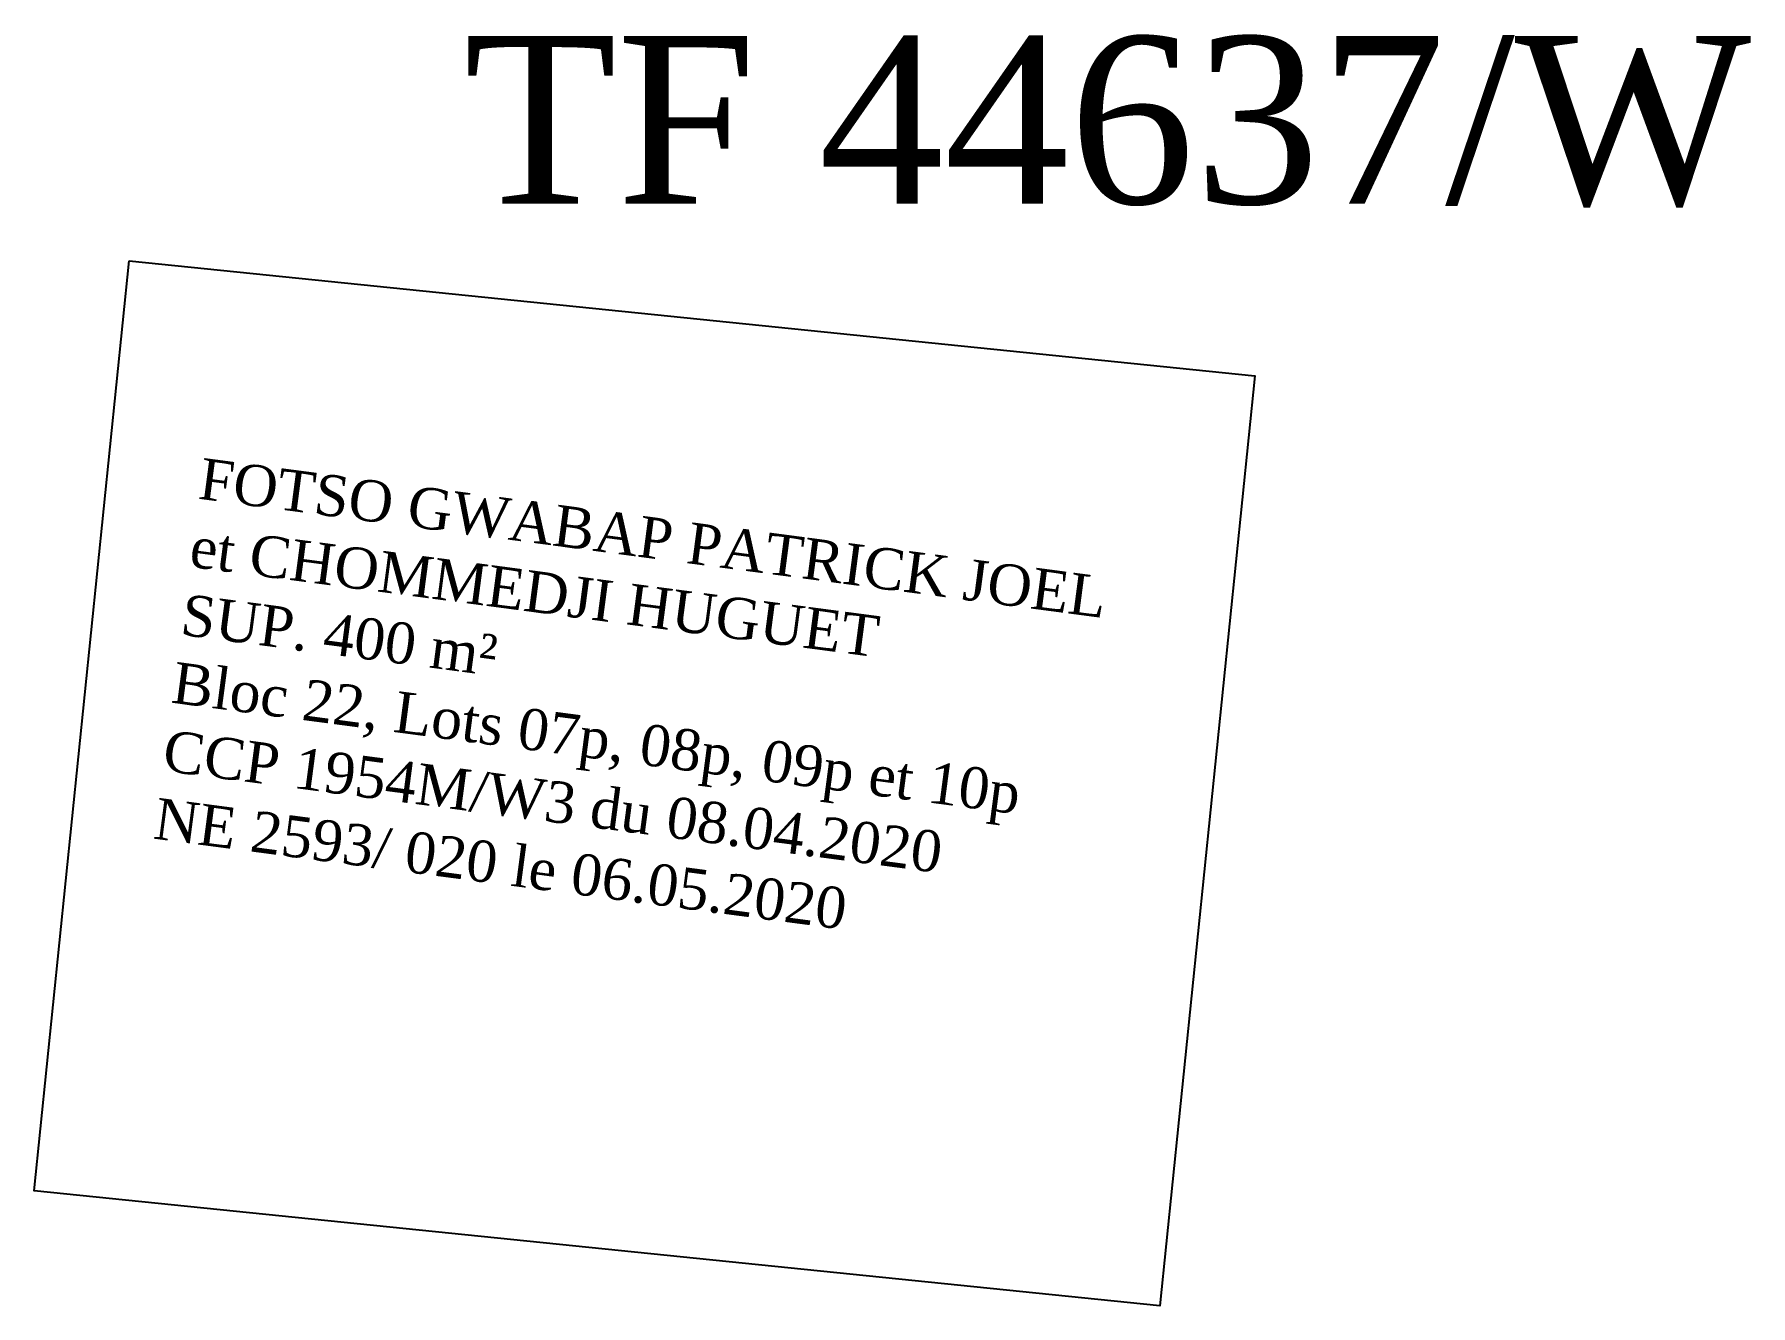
# Model space of a CAD drawing. Header units: millimetres. Extents: x 587399 to 927168, y 438565 to 1444955.
# Drawn here: x 590950.04 to 590983.41, y 440408.42 to 440433.15 of the extents above; entities that cross this region are included whole.
import ezdxf

# ---------------------------------------------------------------- set-up
doc = ezdxf.new("R2010")
doc.units = ezdxf.units.MM
doc.header["$LTSCALE"] = 2
doc.layers.add('end maj 26 02 2021', color=7, linetype='Continuous')
doc.styles.add('Times 1.0', font='times.ttf', dxfattribs={"width": 0.99, "height": 1})

msp = doc.modelspace()

# ---------------------------------------------------------------- linework, layer by layer
at = {"layer": 'end maj 26 02 2021', "color": 150, "lineweight": -3, "flags": 128}
msp.add_lwpolyline([(590951.889, 440428.743), (590973.775, 440426.509), (590971.929, 440408.423), (590950.043, 440410.657)], close=True, dxfattribs=at)
msp.add_lwpolyline([(590951.889, 440428.743), (590973.775, 440426.509), (590971.929, 440408.423), (590950.043, 440410.657)], close=True, dxfattribs=at)

# ---------------------------------------------------------------- texts
at = {"layer": 'end maj 26 02 2021', "color": 150, "linetype": 'ByBlock', "lineweight": -3, "ltscale": 0.0014, "insert": (590958.391, 440433.115), "char_height": 3.25768, "width": 161.02363, "attachment_point": 1, "style": 'Times 1.0'}
msp.add_mtext('{\\C1;TF 44637/W}', dxfattribs=at)
msp.add_mtext('{\\C1;TF 44637/W}', dxfattribs=at)
at = {"layer": 'end maj 26 02 2021', "color": 150, "linetype": 'ByBlock', "lineweight": -3, "ltscale": 0.0014, "insert": (590953.313, 440424.914), "char_height": 0.8, "width": 38.71633, "attachment_point": 1, "rotation": 352.4866, "style": 'Times 1.0'}
msp.add_mtext('{\\C256;FOTSO GWABAP PATRICK JOEL\\Pet CHOMMEDJI HUGUET\\PSUP. 400 m²\\PBloc 22, Lots 07p, 08p, 09p et 10p\\PCCP 1954M/W3 du 08.04.2020\\PNE 2593/ 020 le 06.05.2020}', dxfattribs=at)
msp.add_mtext('{\\C256;FOTSO GWABAP PATRICK JOEL\\Pet CHOMMEDJI HUGUET\\PSUP. 400 m²\\PBloc 22, Lots 07p, 08p, 09p et 10p\\PCCP 1954M/W3 du 08.04.2020\\PNE 2593/ 020 le 06.05.2020}', dxfattribs=at)

doc.saveas('drawing.dxf')
